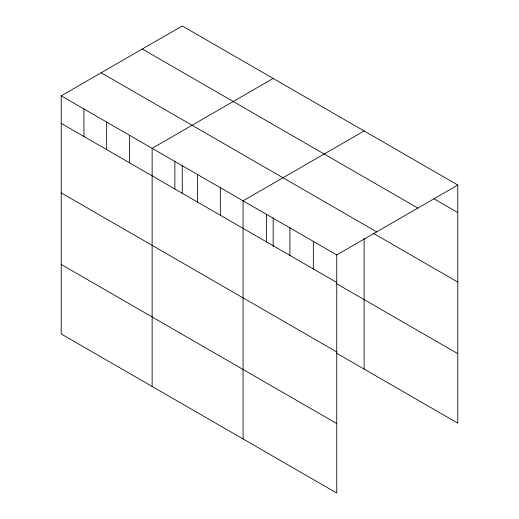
<?xml version="1.0" encoding="UTF-8"?>
<svg xmlns="http://www.w3.org/2000/svg" width="519" height="519" viewBox="0 0 519 519"><rect width="100%" height="100%" fill="white"/><g stroke="black" fill="none" stroke-linecap="round" stroke-linejoin="round"><path stroke-width="0.78" d="M61.21 95.833L336.753 254.92L336.753 493.05L61.21 333.964L61.21 95.833L182.247 25.95L457.79 185.036L457.79 423.167L336.552 353.173M273.176 78.447L152.138 148.33L152.138 386.467M364.111 130.944L243.067 200.827L243.067 438.964M336.753 254.92L457.79 185.036M434.371 199.049L457.79 212.576M142.303 49.013L417.847 208.093M101.153 72.77L376.697 231.857M373.064 233.148L457.79 282.07M61.21 123.373L336.753 282.453M336.552 283.672L457.79 353.673M61.21 192.867L336.753 351.953M61.21 264.469L336.753 423.556M364.111 238.325L364.111 369.08M313.327 241.393L313.327 268.933M289.907 227.873L289.907 255.413M273.176 217.649L273.176 246.291M266.487 214.353L266.487 241.886M220.335 187.703L220.335 215.242M197.603 174.579L197.603 202.118M182.247 165.152L182.247 193.795M174.871 161.454L174.871 188.994M129.406 135.206L129.406 162.745M106.674 122.082L106.674 149.621M83.942 108.958L83.942 136.497"/></g></svg>
